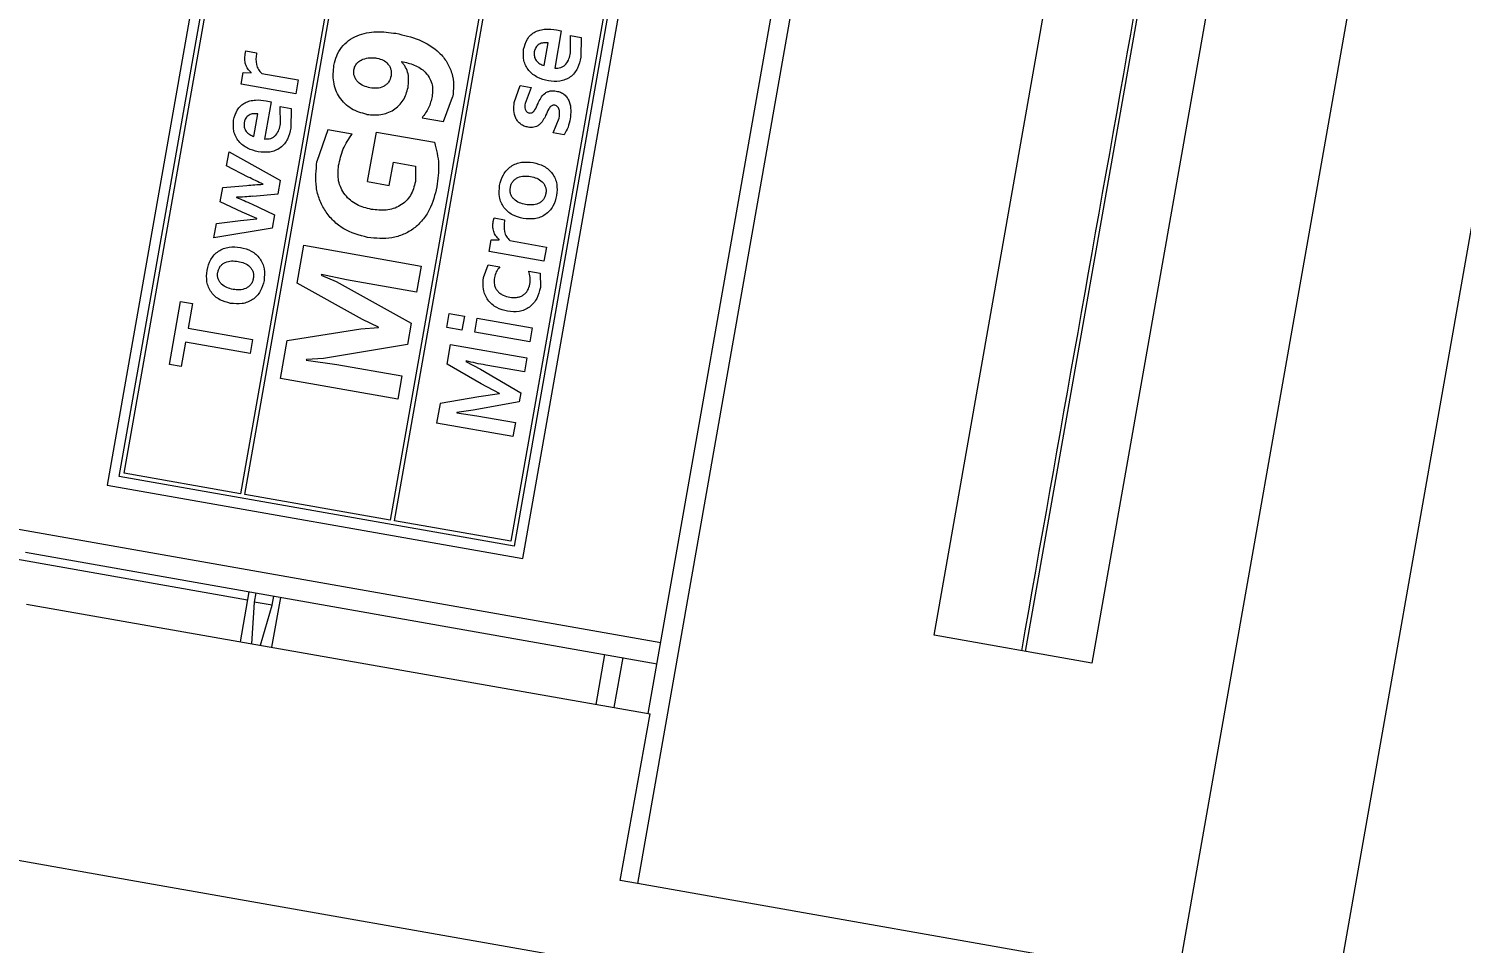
# Model space of a CAD drawing. Header units: millimetres. Extents: x 0 to 1189, y 0 to 841.
# Drawn here: x 629.53 to 636.3, y 586.48 to 590.81 of the extents above; entities that cross this region are included whole.
import ezdxf

# ---------------------------------------------------------------- set-up
doc = ezdxf.new("R2010")
doc.units = ezdxf.units.MM
doc.layers.get('0').update_dxf_attribs({"lineweight": 18})
doc.layers.add('尺寸线层', color=3, linetype='Continuous', lineweight=18)
doc.dimstyles.new('ISO-25', dxfattribs={"dimtxt": 2.5, "dimasz": 2.5, "dimexe": 1.25, "dimexo": 0.625, "dimtad": 1, "dimtxsty": 'Standard', "dimcen": 2.5, "dimdle": 5, "dimadec": 0, "dimazin": 0, "dimtfac": 1, "dimtmove": 0, "dimatfit": 3, "dimfxl": 1, "dimarcsym": 0})

# ---------------------------------------------------------------- blocks, each defined once
blk = doc.blocks.new('*X16')
at = {"layer": '尺寸线层', "linetype": 'Continuous'}
for points in [[(668.6687, 617.1299), (668.6299, 612.9938), (667.2905, 613.2299)], [(655.1602, 540.5189), (656.5383, 544.4188), (655.199, 544.6549)]]:
    blk.add_hatch(color=0, dxfattribs=at).paths.add_polyline_path(points, flags=0)
at = {"layer": '尺寸线层', "color": 0, "linetype": 'Continuous'}
for p, q in [((666.5541, 617.5027), (670.6383, 616.7826)), ((668.6687, 617.1299), (655.1602, 540.5189)), ((625.2283, 545.7966), (657.1298, 540.1716))]:
    blk.add_line(p, q, dxfattribs=at)
at = {"layer": '尺寸线层', "color": 0, "insert": (658.4206, 579.4404), "char_height": 3.5, "width": 28.938547, "attachment_point": 5, "rotation": 80.00005}
blk.add_mtext('388,96', dxfattribs=at)

msp = doc.modelspace()

# ---------------------------------------------------------------- linework, layer by layer
at = {"color": 7, "linetype": 'Continuous', "lineweight": 15}
for p, q in [((634.6305, 599.3707), (632.4078, 586.7652)), ((634.9635, 586.3145), (637.1862, 598.9201)), ((635.7032, 586.1841), (637.9259, 598.7896)), ((633.8108, 587.9394), (635.5473, 597.7875)), ((633.8111, 587.9393), (635.5476, 597.7874)), ((634.2436, 587.8631), (635.9801, 597.7111)), ((636.2936, 597.6559), (634.5571, 587.8078)), ((630.5597, 592.3916), (629.8999, 588.6493)), ((630.5597, 592.3916), (629.8999, 588.6493)), ((629.9577, 588.6899), (630.6002, 592.3337)), ((629.9808, 588.7061), (630.6164, 592.3105)), ((632.4594, 587.5684), (633.293, 592.2955)), ((631.1668, 592.2134), (630.5313, 588.609)), ((630.551, 588.6056), (631.1865, 592.21)), ((631.8746, 592.0886), (631.239, 588.4842)), ((631.2587, 588.4808), (631.8942, 592.0852)), ((631.8658, 588.3026), (632.5257, 592.0449)), ((632.4447, 591.9881), (631.8092, 588.3837)), ((632.4678, 592.0043), (631.8253, 588.3605)), ((632.0248, 590.803), (632.0478, 590.7982)), ((631.9664, 590.6339), (631.9852, 590.7409)), ((632.0478, 590.7982), (632.0167, 590.622)), ((632.091, 590.7759), (632.142, 590.7669)), ((632.0923, 590.6937), (632.091, 590.7759)), ((632.142, 590.7669), (632.1411, 590.6734)), ((630.553, 590.6873), (630.5568, 590.7038)), ((630.5568, 590.7038), (630.6067, 590.695)), ((630.6067, 590.695), (630.6058, 590.6896)), ((630.5332, 590.5458), (630.5429, 590.6007)), ((630.5429, 590.6007), (630.5813, 590.6004)), ((630.5813, 590.6004), (630.5815, 590.6014)), ((631.2922, 590.6513), (631.2934, 590.6534)), ((630.7926, 590.5001), (630.5332, 590.5458)), ((630.6314, 590.5968), (630.8042, 590.5663)), ((630.8042, 590.5663), (630.7926, 590.5001)), ((631.8254, 590.459), (631.8541, 590.5392)), ((631.8541, 590.5392), (631.9061, 590.5301)), ((631.9061, 590.5301), (631.8772, 590.4554)), ((630.6759, 590.4629), (630.6448, 590.2867)), ((630.6529, 590.4677), (630.6759, 590.4629)), ((631.491, 590.3695), (631.5342, 590.4852)), ((630.5945, 590.2986), (630.6134, 590.4056)), ((630.7192, 590.4406), (630.7702, 590.4316)), ((630.7204, 590.3584), (630.7192, 590.4406)), ((630.7702, 590.4316), (630.7693, 590.3381)), ((630.9437, 590.3301), (630.8925, 590.1797)), ((631.0586, 590.3098), (630.9437, 590.3301)), ((631.3895, 590.3873), (631.491, 590.3695)), ((632.01, 590.3163), (632.0379, 590.3853)), ((631.1321, 590.0855), (631.1734, 590.3198)), ((631.1734, 590.3198), (631.4487, 590.2712)), ((632.0622, 590.3071), (632.01, 590.3163)), ((630.4651, 590.1596), (630.477, 590.2268)), ((630.477, 590.2268), (630.7202, 590.0899)), ((630.5678, 590.1068), (630.4651, 590.1596)), ((631.2344, 590.0674), (631.2538, 590.1773)), ((631.2538, 590.1773), (631.3584, 590.1588)), ((631.3584, 590.1588), (631.3581, 590.0852)), ((630.4352, 589.99), (630.4471, 590.0572)), ((630.4471, 590.0572), (630.5609, 590.0674)), ((630.6371, 590.0725), (630.6373, 590.0735)), ((630.7092, 590.0273), (630.7202, 590.0899)), ((631.1321, 590.0855), (631.2344, 590.0674)), ((630.5386, 589.9411), (630.4352, 589.99)), ((630.5116, 590.0114), (630.5114, 590.0104)), ((630.5899, 590.0159), (630.7092, 590.0273)), ((630.6085, 589.9102), (630.5386, 589.9411)), ((630.5835, 589.9794), (630.6917, 589.9279)), ((630.6917, 589.9279), (630.6807, 589.8653)), ((630.4053, 589.82), (630.4171, 589.8872)), ((630.6807, 589.8653), (630.4053, 589.82)), ((630.4171, 589.8872), (630.5316, 589.9015)), ((630.5316, 589.9015), (630.6083, 589.9091)), ((630.6083, 589.9091), (630.6085, 589.9102)), ((631.7263, 589.8968), (631.7302, 589.9132)), ((631.7302, 589.9132), (631.7801, 589.9045)), ((631.7801, 589.9045), (631.7791, 589.899)), ((631.7066, 589.7552), (631.7163, 589.8102)), ((631.7163, 589.8102), (631.7546, 589.8098)), ((631.7546, 589.8098), (631.7548, 589.8108)), ((631.8048, 589.8062), (631.9776, 589.7757)), ((630.7986, 589.6045), (630.8303, 589.7839)), ((630.8303, 589.7839), (631.3857, 589.6859)), ((631.9659, 589.7095), (631.7066, 589.7552)), ((631.9776, 589.7757), (631.9659, 589.7095)), ((631.3857, 589.6859), (631.3637, 589.5615)), ((631.6794, 589.6308), (631.7025, 589.6915)), ((631.7025, 589.6915), (631.7566, 589.682)), ((631.8946, 589.6618), (631.948, 589.6524)), ((631.948, 589.6524), (631.949, 589.5838)), ((631.1071, 589.4334), (630.7986, 589.6045)), ((630.9133, 589.6457), (630.9128, 589.6426)), ((630.9128, 589.6426), (630.9833, 589.6123)), ((631.0315, 589.6201), (630.9133, 589.6457)), ((630.9833, 589.6123), (631.3381, 589.416)), ((631.3637, 589.5615), (631.0315, 589.6201)), ((630.1946, 589.2199), (630.2472, 589.518)), ((630.2472, 589.518), (630.3031, 589.5082)), ((630.3031, 589.5082), (630.2827, 589.3923)), ((631.5067, 589.3949), (631.5184, 589.4611)), ((631.5184, 589.4611), (631.5896, 589.4485)), ((631.5896, 589.4485), (631.5779, 589.3823)), ((630.2827, 589.3923), (630.5878, 589.3385)), ((630.751, 589.3343), (631.1002, 589.3894)), ((631.1002, 589.3894), (631.183, 589.3951)), ((631.1834, 589.3973), (631.1071, 589.4334)), ((631.183, 589.3951), (631.1834, 589.3973)), ((631.3381, 589.416), (631.3201, 589.314)), ((631.5779, 589.3823), (631.5067, 589.3949)), ((631.6392, 589.3732), (631.6509, 589.4394)), ((631.6509, 589.4394), (631.9102, 589.3937)), ((631.9102, 589.3937), (631.8985, 589.3274)), ((630.271, 589.3261), (630.2505, 589.2101)), ((630.5761, 589.2723), (630.271, 589.3261)), ((630.5878, 589.3385), (630.5761, 589.2723)), ((630.7193, 589.1542), (630.751, 589.3343)), ((631.3201, 589.314), (630.9231, 589.2479)), ((631.5076, 589.2215), (631.524, 589.3147)), ((631.524, 589.3147), (631.8851, 589.251)), ((631.8985, 589.3274), (631.6392, 589.3732)), ((630.8425, 589.2442), (630.8419, 589.2408)), ((630.9231, 589.2479), (630.8425, 589.2442)), ((631.8851, 589.251), (631.8734, 589.1848)), ((630.2505, 589.2101), (630.1946, 589.2199)), ((630.8419, 589.2408), (630.9869, 589.2203)), ((630.9869, 589.2203), (631.294, 589.1661)), ((631.6693, 589.1284), (631.5076, 589.2215)), ((631.5976, 589.2367), (631.5972, 589.2343)), ((631.5972, 589.2343), (631.6653, 589.1977)), ((631.6653, 589.1977), (631.856, 589.0865)), ((631.8734, 589.1848), (631.6904, 589.2171)), ((631.2747, 589.0563), (630.7193, 589.1542)), ((631.294, 589.1661), (631.2747, 589.0563)), ((631.7555, 589.0827), (631.6693, 589.1284)), ((631.6577, 589.0678), (631.4748, 589.0355)), ((631.8485, 589.0437), (631.6312, 589.0044)), ((631.7552, 589.081), (631.6577, 589.0678)), ((631.7552, 589.081), (631.7555, 589.0827)), ((631.856, 589.0865), (631.8485, 589.0437)), ((631.4748, 589.0355), (631.4585, 588.9428)), ((631.5547, 588.9933), (631.5543, 588.9908)), ((631.5543, 588.9908), (631.6479, 588.9777)), ((631.6312, 589.0044), (631.5547, 588.9933)), ((631.6479, 588.9777), (631.8312, 588.9454)), ((631.8195, 588.8791), (631.4585, 588.9428)), ((631.8312, 588.9454), (631.8195, 588.8791)), ((630.5313, 588.609), (629.9808, 588.7061)), ((629.8999, 588.6493), (631.8658, 588.3026)), ((629.8999, 588.6493), (629.8999, 588.6493)), ((631.8253, 588.3605), (629.9577, 588.6899)), ((631.239, 588.4842), (630.551, 588.6056)), ((631.8092, 588.3837), (631.2587, 588.4808)), ((630.5637, 588.1058), (629.4683, 588.2989)), ((629.5133, 588.3316), (632.5011, 587.8048)), ((630.5706, 588.1451), (630.529, 587.9088)), ((630.5961, 588.0958), (630.5825, 587.8994)), ((630.6037, 588.1393), (630.5961, 588.0958)), ((630.6803, 588.081), (630.5961, 588.0958)), ((630.6794, 587.8823), (630.721, 588.1186)), ((630.6803, 588.081), (630.6879, 588.1245)), ((629.519, 588.0869), (632.4679, 587.5669)), ((630.6259, 587.8917), (630.6803, 588.081)), ((634.5571, 587.8078), (633.8108, 587.9394)), ((632.2128, 587.6119), (632.2545, 587.8482)), ((632.3387, 587.8334), (632.297, 587.597)), ((624.4744, 587.7579), (630.0389, 586.7767)), ((632.3271, 586.7794), (632.4679, 587.5669)), ((630.0389, 586.7767), (632.2568, 586.3856)), ((632.4078, 586.7652), (632.3271, 586.7794)), ((634.9635, 586.3145), (632.4078, 586.7652))]:
    msp.add_line(p, q, dxfattribs=at)
at = {"color": 8, "linetype": 'Continuous', "lineweight": 15}
msp.add_line((632.5185, 587.9032), (628.5537, 588.6023), dxfattribs=at)
at = {"color": 7, "linetype": 'Continuous', "lineweight": 15}
for points, knots in [([(634.2257, 587.8662), (634.4032, 588.8699), (634.7582, 590.8774), (635.3386, 594.1598), (635.7414, 596.4385), (635.9668, 597.7135)], [0, 0, 0, 0, 3.057949, 6.115896, 10.000004, 10.000004, 10.000004, 10.000004]), ([(631.8699, 590.7112), (631.8743, 590.728), (631.8808, 590.753), (631.9029, 590.7797), (631.9237, 590.7943), (631.9479, 590.8032), (631.9819, 590.8085), (632.0078, 590.8052), (632.0248, 590.803)], [0, 0, 0, 0, 0.0510292, 0.0764928, 0.1022213, 0.1266051, 0.1534785, 0.2046865, 0.2046865, 0.2046865, 0.2046865]), ([(630.9728, 590.635), (630.9764, 590.6502), (630.9834, 590.6805), (631.0074, 590.7212), (631.041, 590.754), (631.0956, 590.7842), (631.1737, 590.7986), (631.2351, 590.7906), (631.2659, 590.7866)], [0, 0, 0, 0, 0.046555, 0.093067, 0.1395651, 0.1860904, 0.2788897, 0.37196, 0.37196, 0.37196, 0.37196]), ([(631.2659, 590.7866), (631.3029, 590.7782), (631.3769, 590.7614), (631.4604, 590.7107), (631.5088, 590.6515), (631.5319, 590.5988), (631.5412, 590.542), (631.5365, 590.5042), (631.5342, 590.4852)], [0, 0, 0, 0, 0.1140222, 0.2276555, 0.2851414, 0.3416515, 0.398645, 0.4556868, 0.4556868, 0.4556868, 0.4556868]), ([(631.9852, 590.7409), (631.9781, 590.7416), (631.9638, 590.743), (631.9461, 590.7375), (631.9346, 590.7289), (631.9276, 590.7206), (631.9236, 590.7124), (631.9214, 590.7055), (631.9207, 590.702), (631.9204, 590.7002)], [0, 0, 0, 0, 0.02152446, 0.04300496, 0.05353781, 0.06457998, 0.07535967, 0.08075465, 0.08614503, 0.08614503, 0.08614503, 0.08614503]), ([(630.5815, 590.6014), (630.5758, 590.607), (630.5644, 590.6181), (630.5541, 590.64), (630.5508, 590.6597), (630.5512, 590.6756), (630.5524, 590.6834), (630.553, 590.6873)], [0, 0, 0, 0, 0.02376393, 0.04752843, 0.07127179, 0.08318606, 0.09509795, 0.09509795, 0.09509795, 0.09509795]), ([(630.6058, 590.6896), (630.6042, 590.6727), (630.6019, 590.6474), (630.6137, 590.6149), (630.6255, 590.6028), (630.6314, 590.5968)], [0, 0, 0, 0, 0.0503291, 0.0755519, 0.1007864, 0.1007864, 0.1007864, 0.1007864]), ([(631.0671, 590.6144), (631.0686, 590.62), (631.0714, 590.6311), (631.0814, 590.6452), (631.0944, 590.6565), (631.1148, 590.6671), (631.1378, 590.6713), (631.1606, 590.6715), (631.1719, 590.6698), (631.1776, 590.669)], [0, 0, 0, 0, 0.0170995, 0.0342057, 0.0508945, 0.0684477, 0.1026641, 0.1197999, 0.1369599, 0.1369599, 0.1369599, 0.1369599]), ([(631.1776, 590.669), (631.1871, 590.6665), (631.2062, 590.6616), (631.2259, 590.6455), (631.2371, 590.6293), (631.2425, 590.6154), (631.2444, 590.6033), (631.2441, 590.5934), (631.2434, 590.5885), (631.243, 590.5861)], [0, 0, 0, 0, 0.0294513, 0.0588572, 0.073787, 0.0884001, 0.1031419, 0.1105204, 0.1179128, 0.1179128, 0.1179128, 0.1179128]), ([(631.9869, 590.562), (631.9695, 590.5662), (631.9434, 590.5724), (631.9135, 590.5919), (631.8941, 590.6103), (631.8796, 590.6329), (631.8671, 590.6665), (631.8688, 590.6934), (631.8699, 590.7112)], [0, 0, 0, 0, 0.0531607, 0.0797987, 0.1064314, 0.1330536, 0.1596734, 0.2126582, 0.2126582, 0.2126582, 0.2126582]), ([(631.9204, 590.7002), (631.9198, 590.6928), (631.9188, 590.6815), (631.9238, 590.6673), (631.9313, 590.6546), (631.9455, 590.6418), (631.9594, 590.6365), (631.9664, 590.6339)], [0, 0, 0, 0, 0.02217165, 0.03332655, 0.0444724, 0.0666796, 0.08894743, 0.08894743, 0.08894743, 0.08894743]), ([(632.1411, 590.6734), (632.1369, 590.6558), (632.1305, 590.6292), (632.111, 590.5984), (632.0914, 590.5793), (632.0673, 590.5665), (632.0321, 590.5568), (632.005, 590.5599), (631.9869, 590.562)], [0, 0, 0, 0, 0.0541526, 0.0812659, 0.1083512, 0.1354515, 0.1625689, 0.2166594, 0.2166594, 0.2166594, 0.2166594]), ([(632.0167, 590.622), (632.0265, 590.622), (632.0413, 590.6219), (632.059, 590.6306), (632.0736, 590.6435), (632.0859, 590.6652), (632.0901, 590.6842), (632.0923, 590.6937)], [0, 0, 0, 0, 0.0290482, 0.0436204, 0.0582303, 0.0873289, 0.1165408, 0.1165408, 0.1165408, 0.1165408]), ([(631.129, 590.4031), (631.1036, 590.41), (631.0653, 590.4204), (631.0236, 590.4529), (630.9983, 590.483), (630.9804, 590.5181), (630.9665, 590.5691), (630.9703, 590.6088), (630.9728, 590.635)], [0, 0, 0, 0, 0.0782694, 0.1177341, 0.156851, 0.1954955, 0.2354318, 0.313775, 0.313775, 0.313775, 0.313775]), ([(631.1433, 590.5289), (631.133, 590.5314), (631.1123, 590.5365), (631.0897, 590.5518), (631.0761, 590.5684), (631.0691, 590.5829), (631.0655, 590.5986), (631.0666, 590.6091), (631.0671, 590.6144)], [0, 0, 0, 0, 0.0318805, 0.0637238, 0.0799449, 0.0960194, 0.1116617, 0.1275409, 0.1275409, 0.1275409, 0.1275409]), ([(631.3237, 590.5307), (631.3257, 590.5525), (631.3289, 590.5853), (631.3148, 590.621), (631.3031, 590.6393), (631.2958, 590.6473), (631.2922, 590.6513)], [0, 0, 0, 0, 0.0646066, 0.0970368, 0.1132934, 0.1295435, 0.1295435, 0.1295435, 0.1295435]), ([(631.2934, 590.6534), (631.3135, 590.6489), (631.3537, 590.6397), (631.399, 590.6119), (631.4244, 590.5791), (631.4367, 590.5503), (631.4397, 590.5244), (631.4391, 590.5037), (631.4375, 590.4935), (631.4368, 590.4884)], [0, 0, 0, 0, 0.0619703, 0.1236897, 0.1546614, 0.1856374, 0.2166177, 0.2321303, 0.2476585, 0.2476585, 0.2476585, 0.2476585]), ([(631.129, 590.4031), (631.1507, 590.4011), (631.1941, 590.3972), (631.2466, 590.4171), (631.2804, 590.4443), (631.3086, 590.4779), (631.3177, 590.5096), (631.3237, 590.5307)], [0, 0, 0, 0, 0.0649932, 0.1298989, 0.162292, 0.1950665, 0.2599581, 0.2599581, 0.2599581, 0.2599581]), ([(631.243, 590.5861), (631.2401, 590.5755), (631.2357, 590.5596), (631.2206, 590.5436), (631.2026, 590.5316), (631.1755, 590.5249), (631.154, 590.5276), (631.1433, 590.5289)], [0, 0, 0, 0, 0.0323251, 0.048578, 0.0648155, 0.0971835, 0.1296256, 0.1296256, 0.1296256, 0.1296256]), ([(630.4981, 590.3759), (630.5024, 590.3927), (630.509, 590.4177), (630.531, 590.4444), (630.5519, 590.459), (630.5761, 590.4679), (630.61, 590.4732), (630.6359, 590.4699), (630.6529, 590.4677)], [0, 0, 0, 0, 0.0510292, 0.0764928, 0.1022213, 0.1266051, 0.1534785, 0.2046865, 0.2046865, 0.2046865, 0.2046865]), ([(631.4368, 590.4884), (631.4326, 590.4698), (631.4242, 590.4327), (631.4011, 590.4024), (631.3895, 590.3873)], [0, 0, 0, 0, 0.0564768, 0.1128617, 0.1128617, 0.1128617, 0.1128617]), ([(631.9379, 590.4545), (631.9419, 590.4632), (631.95, 590.4807), (631.9652, 590.5001), (631.9819, 590.5098), (632.0002, 590.5162), (632.0147, 590.5145), (632.0244, 590.5134)], [0, 0, 0, 0, 0.0289016, 0.0576638, 0.0720849, 0.08652, 0.1152728, 0.1152728, 0.1152728, 0.1152728]), ([(632.0244, 590.5134), (632.0311, 590.5118), (632.0446, 590.5088), (632.0624, 590.4978), (632.0766, 590.4825), (632.0892, 590.4578), (632.0949, 590.4229), (632.0914, 590.3955), (632.0897, 590.3818)], [0, 0, 0, 0, 0.0207072, 0.0413856, 0.0615466, 0.0827702, 0.1240486, 0.165454, 0.165454, 0.165454, 0.165454]), ([(630.6134, 590.4056), (630.6062, 590.4063), (630.5919, 590.4077), (630.5743, 590.4022), (630.5627, 590.3936), (630.5557, 590.3853), (630.5517, 590.3771), (630.5495, 590.3702), (630.5489, 590.3667), (630.5485, 590.3649)], [0, 0, 0, 0, 0.02153001, 0.04300114, 0.05354109, 0.06458324, 0.07535228, 0.08074725, 0.08614931, 0.08614931, 0.08614931, 0.08614931]), ([(631.8911, 590.3425), (631.885, 590.3439), (631.8728, 590.3466), (631.8561, 590.3559), (631.8425, 590.369), (631.8292, 590.3903), (631.8214, 590.4214), (631.8241, 590.4464), (631.8254, 590.459)], [0, 0, 0, 0, 0.0188122, 0.0376015, 0.0564956, 0.0752002, 0.1123099, 0.1502398, 0.1502398, 0.1502398, 0.1502398]), ([(631.8772, 590.4554), (631.8766, 590.4508), (631.8753, 590.4418), (631.8764, 590.4302), (631.8795, 590.4215), (631.8835, 590.4159), (631.889, 590.4118), (631.8935, 590.4106), (631.8957, 590.41)], [0, 0, 0, 0, 0.01370359, 0.02739423, 0.03463058, 0.04109806, 0.04795035, 0.05479804, 0.05479804, 0.05479804, 0.05479804]), ([(631.9741, 590.3982), (631.9701, 590.39), (631.962, 590.3737), (631.9474, 590.3553), (631.9317, 590.3459), (631.9141, 590.34), (631.9003, 590.3415), (631.8911, 590.3425)], [0, 0, 0, 0, 0.0274873, 0.0548809, 0.0686031, 0.0823331, 0.1096871, 0.1096871, 0.1096871, 0.1096871]), ([(631.8957, 590.41), (631.8985, 590.4097), (631.904, 590.4091), (631.9118, 590.412), (631.9182, 590.4175), (631.928, 590.4311), (631.9335, 590.4442), (631.9379, 590.4545)], [0, 0, 0, 0, 0.00833162, 0.01665137, 0.0241432, 0.03335895, 0.06676143, 0.06676143, 0.06676143, 0.06676143]), ([(632.0175, 590.4463), (632.0146, 590.4466), (632.0103, 590.4471), (632.0047, 590.4451), (631.9972, 590.4406), (631.9854, 590.425), (631.9786, 590.4089), (631.9741, 590.3982)], [0, 0, 0, 0, 0.00871944, 0.01277266, 0.01746574, 0.03488248, 0.06985839, 0.06985839, 0.06985839, 0.06985839]), ([(632.0379, 590.3853), (632.0395, 590.3973), (632.0416, 590.4124), (632.0368, 590.4299), (632.0325, 590.4378), (632.0261, 590.4441), (632.0204, 590.4456), (632.0175, 590.4463)], [0, 0, 0, 0, 0.0356286, 0.04510761, 0.05395825, 0.06246166, 0.07133458, 0.07133458, 0.07133458, 0.07133458]), ([(630.615, 590.2267), (630.5976, 590.2309), (630.5716, 590.2371), (630.5417, 590.2566), (630.5222, 590.275), (630.5078, 590.2976), (630.4952, 590.3312), (630.4969, 590.3581), (630.4981, 590.3759)], [0, 0, 0, 0, 0.0531643, 0.0798024, 0.1064268, 0.133059, 0.1596788, 0.2126635, 0.2126635, 0.2126635, 0.2126635]), ([(630.5485, 590.3649), (630.5479, 590.3574), (630.547, 590.3462), (630.5519, 590.332), (630.5595, 590.3193), (630.5736, 590.3064), (630.5875, 590.3012), (630.5945, 590.2986)], [0, 0, 0, 0, 0.02215974, 0.03331465, 0.04446052, 0.06667594, 0.08893891, 0.08893891, 0.08893891, 0.08893891]), ([(630.7693, 590.3381), (630.765, 590.3205), (630.7586, 590.2939), (630.7392, 590.263), (630.7196, 590.244), (630.6954, 590.2312), (630.6603, 590.2215), (630.6331, 590.2246), (630.615, 590.2267)], [0, 0, 0, 0, 0.0541429, 0.081253, 0.1083425, 0.1354376, 0.162555, 0.2166448, 0.2166448, 0.2166448, 0.2166448]), ([(630.6448, 590.2867), (630.6547, 590.2867), (630.6694, 590.2866), (630.6871, 590.2953), (630.7018, 590.3082), (630.7141, 590.3299), (630.7183, 590.3489), (630.7204, 590.3584)], [0, 0, 0, 0, 0.0290484, 0.0436204, 0.0582303, 0.0873187, 0.1165421, 0.1165421, 0.1165421, 0.1165421]), ([(632.0897, 590.3818), (632.087, 590.3686), (632.0817, 590.3423), (632.0687, 590.3188), (632.0622, 590.3071)], [0, 0, 0, 0, 0.04005634, 0.08006275, 0.08006275, 0.08006275, 0.08006275]), ([(630.9947, 590.1607), (631.0005, 590.1876), (631.012, 590.2416), (631.0431, 590.2871), (631.0586, 590.3098)], [0, 0, 0, 0, 0.0820097, 0.1638641, 0.1638641, 0.1638641, 0.1638641]), ([(631.4487, 590.2712), (631.4573, 590.2366), (631.4745, 590.1672), (631.4644, 590.0964), (631.4593, 590.0609)], [0, 0, 0, 0, 0.1061654, 0.2125665, 0.2125665, 0.2125665, 0.2125665]), ([(631.1322, 589.8212), (631.0927, 589.8316), (631.0335, 589.8473), (630.9695, 589.898), (630.9307, 589.945), (630.9029, 589.9993), (630.8819, 590.0782), (630.8883, 590.1392), (630.8925, 590.1797)], [0, 0, 0, 0, 0.1209014, 0.1815772, 0.2422605, 0.3028059, 0.3636334, 0.4847011, 0.4847011, 0.4847011, 0.4847011]), ([(631.1498, 589.954), (631.1261, 589.9598), (631.0906, 589.9686), (631.05, 589.9958), (631.0246, 590.0221), (631.0056, 590.0533), (630.9893, 590.0996), (630.9925, 590.1362), (630.9947, 590.1607)], [0, 0, 0, 0, 0.0725746, 0.108951, 0.1453176, 0.1816861, 0.218044, 0.2904603, 0.2904603, 0.2904603, 0.2904603]), ([(631.7562, 590.0666), (631.7608, 590.0843), (631.7676, 590.1108), (631.7892, 590.1402), (631.8097, 590.1582), (631.8339, 590.1707), (631.8692, 590.18), (631.8963, 590.1773), (631.9144, 590.1756)], [0, 0, 0, 0, 0.0540366, 0.0811436, 0.1082279, 0.1353358, 0.1624458, 0.2165045, 0.2165045, 0.2165045, 0.2165045]), ([(631.9144, 590.1756), (631.9319, 590.1711), (631.9583, 590.1643), (631.988, 590.1435), (632.0065, 590.1235), (632.0196, 590.0997), (632.0301, 590.0649), (632.0275, 590.0377), (632.0258, 590.0196)], [0, 0, 0, 0, 0.053892, 0.0809203, 0.107952, 0.1349613, 0.1619961, 0.2158573, 0.2158573, 0.2158573, 0.2158573]), ([(630.5609, 590.0674), (630.5736, 590.0684), (630.5989, 590.0706), (630.6244, 590.0718), (630.6371, 590.0725)], [0, 0, 0, 0, 0.03822639, 0.07644772, 0.07644772, 0.07644772, 0.07644772]), ([(630.6373, 590.0735), (630.6256, 590.0788), (630.6023, 590.0895), (630.5793, 590.1011), (630.5678, 590.1068)], [0, 0, 0, 0, 0.03853977, 0.07708455, 0.07708455, 0.07708455, 0.07708455]), ([(631.4593, 590.0609), (631.4503, 590.0234), (631.4366, 589.9671), (631.3939, 589.9027), (631.3524, 589.8627), (631.3024, 589.8336), (631.2283, 589.8114), (631.1705, 589.8173), (631.1322, 589.8212)], [0, 0, 0, 0, 0.1146675, 0.1721208, 0.2295608, 0.28652, 0.3444255, 0.45896, 0.45896, 0.45896, 0.45896]), ([(631.3581, 590.0852), (631.3522, 590.0625), (631.3432, 590.0284), (631.3137, 589.9917), (631.2859, 589.9703), (631.2538, 589.9562), (631.2078, 589.947), (631.173, 589.9512), (631.1498, 589.954)], [0, 0, 0, 0, 0.0694907, 0.1043715, 0.1392533, 0.1739783, 0.2090319, 0.2787138, 0.2787138, 0.2787138, 0.2787138]), ([(631.8677, 589.9107), (631.8501, 589.9152), (631.8238, 589.922), (631.794, 589.9428), (631.7756, 589.9628), (631.7625, 589.9866), (631.752, 590.0214), (631.7545, 590.0486), (631.7562, 590.0666)], [0, 0, 0, 0, 0.0538862, 0.0809142, 0.1079311, 0.1349344, 0.1619593, 0.2158077, 0.2158077, 0.2158077, 0.2158077]), ([(631.8794, 589.9769), (631.8694, 589.9792), (631.8496, 589.9837), (631.8274, 589.9976), (631.8143, 590.0132), (631.8079, 590.0272), (631.8054, 590.0424), (631.8065, 590.0526), (631.8071, 590.0577)], [0, 0, 0, 0, 0.0305415, 0.0609971, 0.0765136, 0.0913444, 0.1066628, 0.1220666, 0.1220666, 0.1220666, 0.1220666]), ([(631.8071, 590.0577), (631.8083, 590.0627), (631.8107, 590.0728), (631.8183, 590.0863), (631.829, 590.0974), (631.8467, 590.1077), (631.8723, 590.1131), (631.8926, 590.1106), (631.9027, 590.1094)], [0, 0, 0, 0, 0.0155369, 0.0309481, 0.0459029, 0.0613059, 0.0918729, 0.122519, 0.122519, 0.122519, 0.122519]), ([(631.9027, 590.1094), (631.9126, 590.1071), (631.9324, 590.1025), (631.9546, 590.0888), (631.9676, 590.073), (631.9742, 590.059), (631.9762, 590.0463), (631.9761, 590.0361), (631.9754, 590.0311), (631.975, 590.0286)], [0, 0, 0, 0, 0.0305316, 0.0609721, 0.0762335, 0.0914905, 0.1067543, 0.1144042, 0.1220564, 0.1220564, 0.1220564, 0.1220564]), ([(630.5114, 590.0104), (630.5236, 590.0056), (630.5479, 589.996), (630.5716, 589.9849), (630.5835, 589.9794)], [0, 0, 0, 0, 0.03921404, 0.07843617, 0.07843617, 0.07843617, 0.07843617]), ([(630.5899, 590.0159), (630.5769, 590.0148), (630.5508, 590.0124), (630.5247, 590.0118), (630.5116, 590.0114)], [0, 0, 0, 0, 0.03922298, 0.07844058, 0.07844058, 0.07844058, 0.07844058]), ([(632.0258, 590.0196), (632.0213, 590.0019), (632.0145, 589.9754), (631.9929, 589.946), (631.9725, 589.9281), (631.9483, 589.9157), (631.9131, 589.9061), (631.8858, 589.9089), (631.8677, 589.9107)], [0, 0, 0, 0, 0.0540558, 0.0811645, 0.1082723, 0.1349321, 0.1625025, 0.2165883, 0.2165883, 0.2165883, 0.2165883]), ([(631.975, 590.0286), (631.9738, 590.0236), (631.9714, 590.0136), (631.9638, 590.0001), (631.9529, 589.9891), (631.9353, 589.9786), (631.9097, 589.9731), (631.8895, 589.9756), (631.8794, 589.9769)], [0, 0, 0, 0, 0.0153473, 0.0306047, 0.0459056, 0.0612312, 0.0917595, 0.1223904, 0.1223904, 0.1223904, 0.1223904]), ([(631.7548, 589.8108), (631.7491, 589.8164), (631.7377, 589.8275), (631.7274, 589.8494), (631.7242, 589.8691), (631.7245, 589.885), (631.7257, 589.8929), (631.7263, 589.8968)], [0, 0, 0, 0, 0.02376394, 0.04752845, 0.07128357, 0.08318595, 0.09509784, 0.09509784, 0.09509784, 0.09509784]), ([(631.7791, 589.899), (631.7776, 589.8822), (631.7752, 589.8568), (631.787, 589.8243), (631.7989, 589.8123), (631.8048, 589.8062)], [0, 0, 0, 0, 0.0503171, 0.0755511, 0.1007764, 0.1007764, 0.1007764, 0.1007764]), ([(630.3727, 589.6651), (630.3773, 589.6828), (630.3841, 589.7093), (630.4057, 589.7387), (630.4261, 589.7567), (630.4504, 589.7692), (630.4856, 589.7784), (630.5128, 589.7758), (630.5309, 589.7741)], [0, 0, 0, 0, 0.0540252, 0.0811287, 0.1082175, 0.1353201, 0.1624299, 0.2164943, 0.2164943, 0.2164943, 0.2164943]), ([(630.5309, 589.7741), (630.5484, 589.7695), (630.5747, 589.7628), (630.6045, 589.7419), (630.623, 589.722), (630.6361, 589.6982), (630.6466, 589.6633), (630.644, 589.6362), (630.6423, 589.6181)], [0, 0, 0, 0, 0.0538958, 0.080924, 0.107947, 0.1349668, 0.1619883, 0.2158613, 0.2158613, 0.2158613, 0.2158613]), ([(630.4841, 589.5091), (630.4666, 589.5137), (630.4403, 589.5204), (630.4105, 589.5413), (630.3921, 589.5612), (630.379, 589.585), (630.3685, 589.6199), (630.371, 589.647), (630.3727, 589.6651)], [0, 0, 0, 0, 0.0538843, 0.0809124, 0.1079205, 0.1349343, 0.1619477, 0.2158081, 0.2158081, 0.2158081, 0.2158081]), ([(630.4958, 589.5754), (630.4859, 589.5776), (630.4661, 589.5822), (630.4439, 589.596), (630.4308, 589.6117), (630.4244, 589.6257), (630.4218, 589.6408), (630.423, 589.651), (630.4236, 589.6562)], [0, 0, 0, 0, 0.0305358, 0.0609914, 0.076521, 0.0913409, 0.1066711, 0.122063, 0.122063, 0.122063, 0.122063]), ([(630.4236, 589.6562), (630.4248, 589.6612), (630.4272, 589.6713), (630.4348, 589.6848), (630.4455, 589.6958), (630.4631, 589.7062), (630.4888, 589.7116), (630.509, 589.7091), (630.5192, 589.7078)], [0, 0, 0, 0, 0.0155386, 0.0309498, 0.0459046, 0.0613076, 0.0918715, 0.1225244, 0.1225244, 0.1225244, 0.1225244]), ([(630.5192, 589.7078), (630.5291, 589.7056), (630.5489, 589.701), (630.5711, 589.6872), (630.5841, 589.6715), (630.5907, 589.6575), (630.5927, 589.6448), (630.5926, 589.6346), (630.5918, 589.6296), (630.5914, 589.6271)], [0, 0, 0, 0, 0.0305258, 0.0609663, 0.0762314, 0.0914859, 0.1067507, 0.1144007, 0.1220403, 0.1220403, 0.1220403, 0.1220403]), ([(631.7566, 589.682), (631.7507, 589.6743), (631.739, 589.659), (631.7342, 589.6403), (631.7318, 589.6309)], [0, 0, 0, 0, 0.02868142, 0.05730478, 0.05730478, 0.05730478, 0.05730478]), ([(631.8995, 589.6006), (631.9006, 589.6109), (631.9028, 589.6317), (631.8973, 589.6518), (631.8946, 589.6618)], [0, 0, 0, 0, 0.03098351, 0.0620204, 0.0620204, 0.0620204, 0.0620204]), ([(630.6423, 589.6181), (630.6378, 589.6004), (630.631, 589.5739), (630.6094, 589.5445), (630.589, 589.5265), (630.5647, 589.5141), (630.5296, 589.5046), (630.5022, 589.5073), (630.4841, 589.5091)], [0, 0, 0, 0, 0.0540558, 0.0811646, 0.1082722, 0.1349321, 0.1625082, 0.216594, 0.216594, 0.216594, 0.216594]), ([(630.5914, 589.6271), (630.5903, 589.6221), (630.5879, 589.6121), (630.5802, 589.5986), (630.5694, 589.5876), (630.5518, 589.5771), (630.5262, 589.5716), (630.506, 589.5741), (630.4958, 589.5754)], [0, 0, 0, 0, 0.0153588, 0.0306058, 0.045911, 0.0612429, 0.0917683, 0.1223984, 0.1223984, 0.1223984, 0.1223984]), ([(631.7944, 589.4719), (631.7764, 589.4763), (631.7494, 589.4829), (631.7194, 589.5046), (631.7004, 589.5249), (631.6869, 589.5491), (631.676, 589.5846), (631.678, 589.6123), (631.6794, 589.6308)], [0, 0, 0, 0, 0.0549898, 0.0825612, 0.1101322, 0.1376976, 0.1652577, 0.2202047, 0.2202047, 0.2202047, 0.2202047]), ([(631.7318, 589.6309), (631.7309, 589.6198), (631.7294, 589.6029), (631.7364, 589.5815), (631.7454, 589.5675), (631.7578, 589.5561), (631.777, 589.5446), (631.7936, 589.5408), (631.8045, 589.5384)], [0, 0, 0, 0, 0.033288, 0.0499746, 0.0666682, 0.0828442, 0.1000857, 0.1334568, 0.1334568, 0.1334568, 0.1334568]), ([(631.949, 589.5838), (631.9445, 589.5662), (631.9379, 589.5398), (631.9176, 589.5098), (631.8981, 589.4908), (631.8743, 589.4776), (631.8395, 589.4671), (631.8124, 589.47), (631.7944, 589.4719)], [0, 0, 0, 0, 0.0538727, 0.0808644, 0.1078551, 0.1348355, 0.1618396, 0.2156673, 0.2156673, 0.2156673, 0.2156673]), ([(631.8045, 589.5384), (631.8152, 589.5372), (631.8312, 589.5356), (631.8522, 589.5403), (631.867, 589.547), (631.8794, 589.5574), (631.8928, 589.5743), (631.8968, 589.5901), (631.8995, 589.6006)], [0, 0, 0, 0, 0.0320567, 0.048115, 0.0641645, 0.0802086, 0.0962677, 0.128259, 0.128259, 0.128259, 0.128259]), ([(631.6904, 589.2171), (631.6749, 589.22), (631.6438, 589.2259), (631.613, 589.2331), (631.5976, 589.2367)], [0, 0, 0, 0, 0.04742979, 0.09486097, 0.09486097, 0.09486097, 0.09486097])]:
    msp.add_open_spline(points, degree=3, knots=knots, dxfattribs=at)

# ---------------------------------------------------------------- dimensions: what is measured, and where the dimension line sits
at = {"layer": '尺寸线层'}
dim = msp.add_linear_dim(base=(655.1602, 540.5189), p1=(666.5541, 617.5027), p2=(625.2283, 545.7966), angle=80.00005, dimstyle='ISO-25', override={"dimtxt": 3.5, "dimasz": 4.08, "dimexe": 2, "dimexo": 0, "dimgap": 1.524, "dimlfac": 5, "dimzin": 0, "dimsah": 1, "dimdle": 8.16, "dimadec": 2, "dimtfill": 1, "dimtolj": 1, "dimtzin": 8}, dxfattribs=at)
dim.commit()
dim.dimension.update_dxf_attribs({"geometry": '*X16', "text_midpoint": (658.4206, 579.4404)})

doc.saveas('drawing.dxf')
